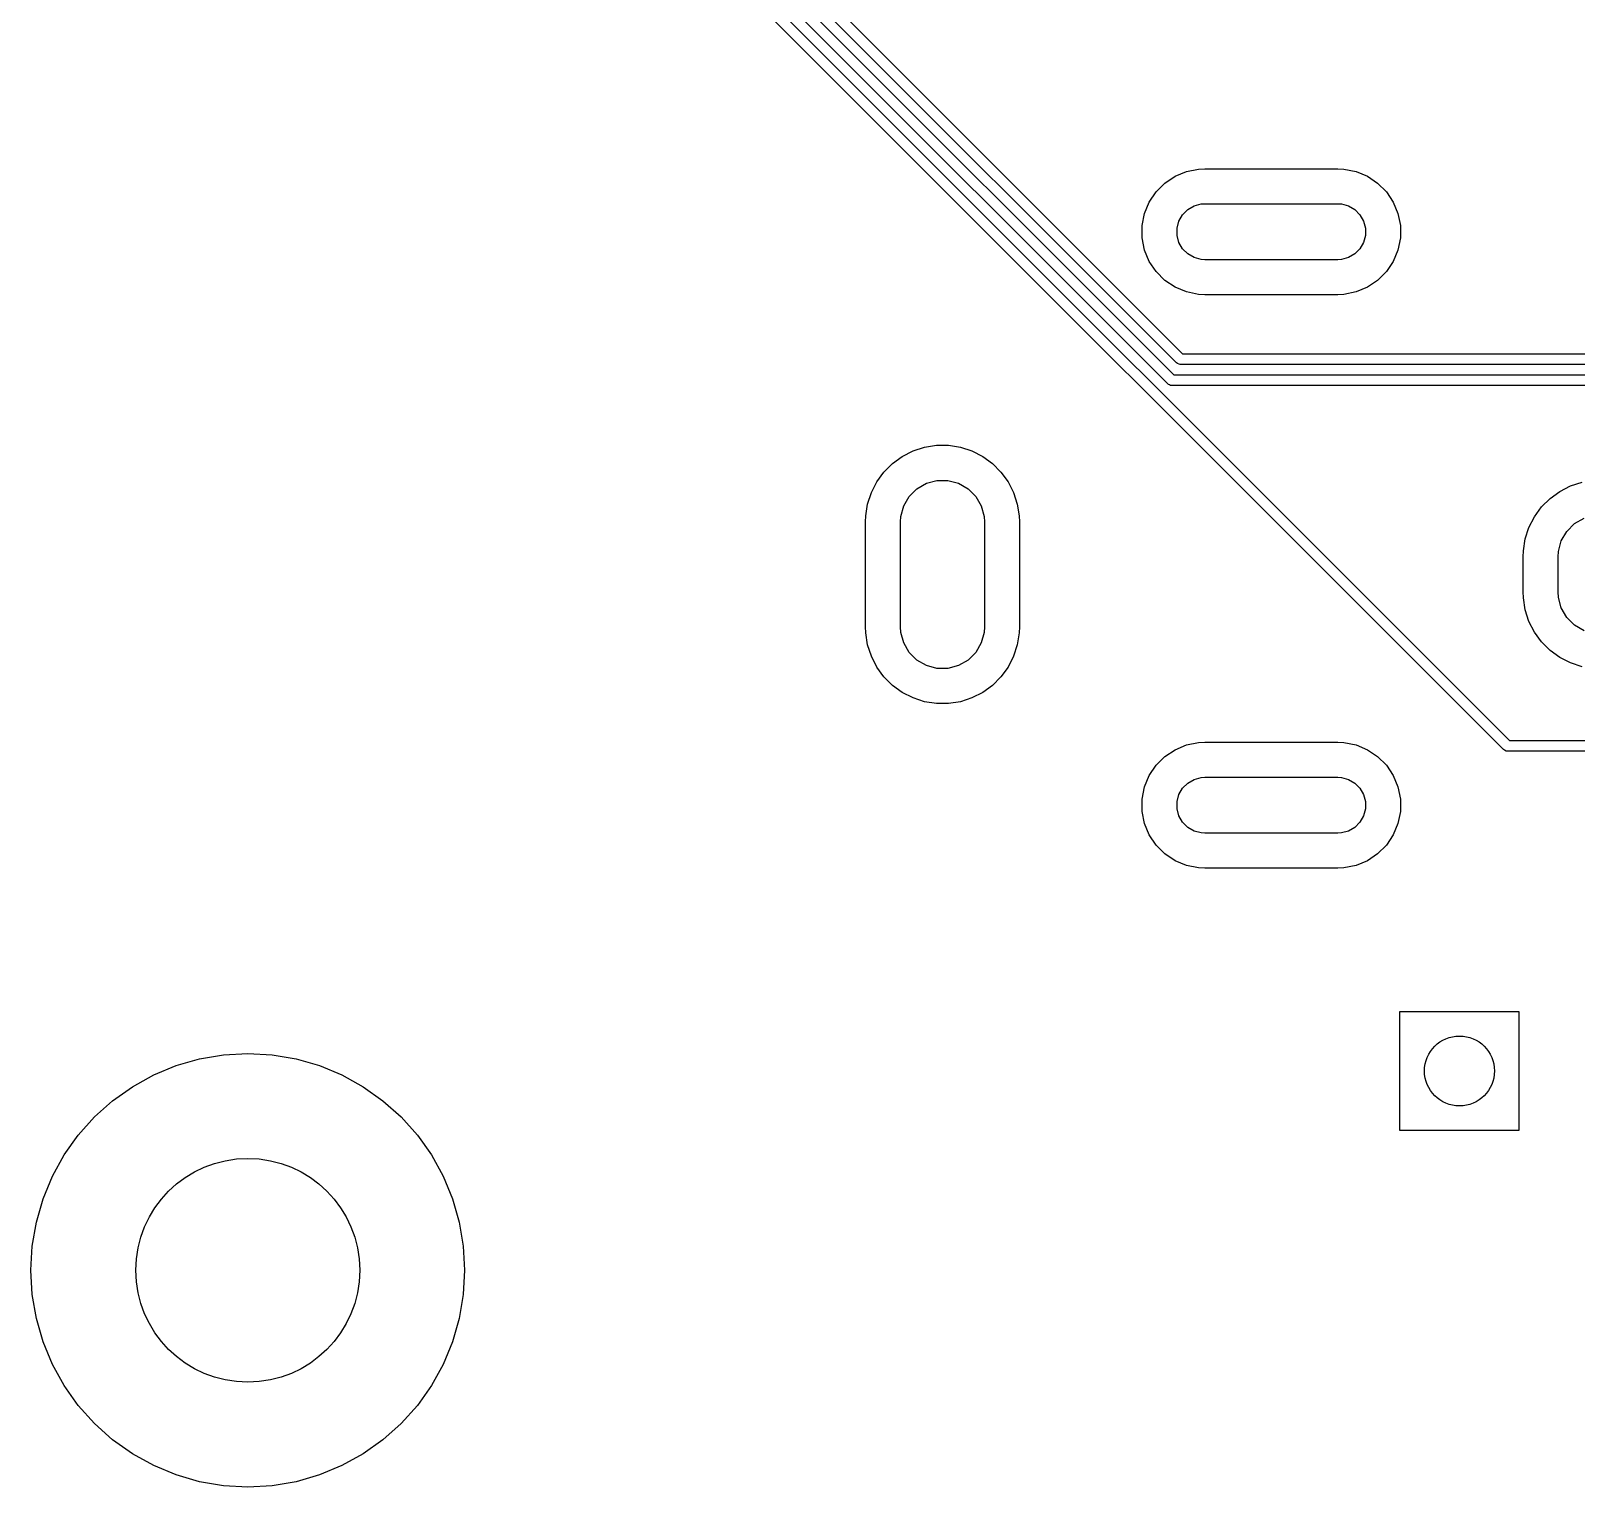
# Model space of a CAD drawing. Extents: x 0.05 to 3.89, y 0.04 to 4.21.
# Drawn here: x 0.05 to 0.92, y 0.037 to 0.857 of the extents above; entities that cross this region are included whole.
import ezdxf

# ---------------------------------------------------------------- set-up
doc = ezdxf.new("R2010")
doc.units = 0
doc.header["$MEASUREMENT"] = 0
doc.layers.add('BLACK', color=7, linetype='CONTINUOUS')

msp = doc.modelspace()

# ---------------------------------------------------------------- linework, layer by layer
at = {"layer": 'BLACK', "linetype": 'CONTINUOUS'}
for p, q in [((0.69473, 0.67032), (0.34715, 1.0179)), ((0.35227, 1.02127), (0.69809, 0.67544)), ((0.32846, 1.0114), (0.88214, 0.45772)), ((0.6898, 0.65841), (0.33524, 1.01297)), ((0.34036, 1.01633), (0.69316, 0.66354)), ((0.87877, 0.4526), (0.32334, 1.00804)), ((0.68815, 0.77148), (0.69393, 0.77534)), ((0.69393, 0.77534), (0.70034, 0.778)), ((0.70034, 0.778), (0.70716, 0.77936)), ((0.70716, 0.77936), (0.71063, 0.77953)), ((0.71063, 0.77953), (0.78543, 0.77953)), ((0.78543, 0.77953), (0.78891, 0.77936)), ((0.78891, 0.77936), (0.79572, 0.778)), ((0.79572, 0.778), (0.80214, 0.77534)), ((0.80214, 0.77534), (0.80791, 0.77148)), ((0.67938, 0.7608), (0.68324, 0.76657)), ((0.68324, 0.76657), (0.68815, 0.77148)), ((0.80791, 0.77148), (0.81282, 0.76657)), ((0.81282, 0.76657), (0.81668, 0.7608)), ((0.67672, 0.75438), (0.67938, 0.7608)), ((0.69814, 0.75368), (0.70104, 0.75659)), ((0.70104, 0.75659), (0.7046, 0.75864)), ((0.7046, 0.75864), (0.70857, 0.75971)), ((0.70857, 0.75971), (0.71063, 0.75984)), ((0.71063, 0.75984), (0.78543, 0.75984)), ((0.78543, 0.75984), (0.78749, 0.75971)), ((0.78749, 0.75971), (0.79146, 0.75864)), ((0.79146, 0.75864), (0.79502, 0.75659)), ((0.79502, 0.75659), (0.79793, 0.75368)), ((0.81668, 0.7608), (0.81934, 0.75438)), ((0.67537, 0.74757), (0.67672, 0.75438)), ((0.69502, 0.74615), (0.69608, 0.75012)), ((0.69608, 0.75012), (0.69814, 0.75368)), ((0.79793, 0.75368), (0.79998, 0.75012)), ((0.79998, 0.75012), (0.80105, 0.74615)), ((0.81934, 0.75438), (0.8207, 0.74757)), ((0.67537, 0.74062), (0.67537, 0.74757)), ((0.67672, 0.73381), (0.67537, 0.74062)), ((0.69502, 0.74204), (0.69502, 0.74615)), ((0.69608, 0.73807), (0.69502, 0.74204)), ((0.80105, 0.74204), (0.79998, 0.73807)), ((0.80105, 0.74615), (0.80105, 0.74204)), ((0.8207, 0.74062), (0.81934, 0.73381)), ((0.8207, 0.74757), (0.8207, 0.74062)), ((0.67938, 0.72739), (0.67672, 0.73381)), ((0.69814, 0.73451), (0.69608, 0.73807)), ((0.70104, 0.7316), (0.69814, 0.73451)), ((0.7046, 0.72955), (0.70104, 0.7316)), ((0.79502, 0.7316), (0.79146, 0.72955)), ((0.79793, 0.73451), (0.79502, 0.7316)), ((0.79998, 0.73807), (0.79793, 0.73451)), ((0.81934, 0.73381), (0.81668, 0.72739)), ((0.68324, 0.72162), (0.67938, 0.72739)), ((0.70857, 0.72848), (0.7046, 0.72955)), ((0.71063, 0.72835), (0.70857, 0.72848)), ((0.78543, 0.72835), (0.71063, 0.72835)), ((0.78749, 0.72848), (0.78543, 0.72835)), ((0.79146, 0.72955), (0.78749, 0.72848)), ((0.81668, 0.72739), (0.81282, 0.72162)), ((0.68815, 0.7167), (0.68324, 0.72162)), ((0.69393, 0.71285), (0.68815, 0.7167)), ((0.80791, 0.7167), (0.80214, 0.71285)), ((0.81282, 0.72162), (0.80791, 0.7167)), ((0.70034, 0.71019), (0.69393, 0.71285)), ((0.70716, 0.70883), (0.70034, 0.71019)), ((0.71063, 0.70866), (0.70716, 0.70883)), ((0.78543, 0.70866), (0.71063, 0.70866)), ((0.78891, 0.70883), (0.78543, 0.70866)), ((0.79572, 0.71019), (0.78891, 0.70883)), ((0.80214, 0.71285), (0.79572, 0.71019)), ((0.69518, 0.66995), (0.69473, 0.67032)), ((0.69627, 0.6695), (0.69518, 0.66995)), ((0.69809, 0.67544), (1.39265, 0.67544)), ((0.69316, 0.66354), (1.32529, 0.66354)), ((0.69685, 0.66944), (0.69627, 0.6695)), ((1.39427, 0.66944), (0.69685, 0.66944)), ((0.69025, 0.65804), (0.6898, 0.65841)), ((0.6907, 0.65786), (0.69025, 0.65804)), ((0.69133, 0.65759), (0.6907, 0.65786)), ((0.69192, 0.65754), (0.69133, 0.65759)), ((1.32405, 0.65754), (0.69192, 0.65754)), ((0.53487, 0.61364), (0.54036, 0.61763)), ((0.54036, 0.61763), (0.54642, 0.62072)), ((0.54642, 0.62072), (0.55288, 0.62282)), ((0.55288, 0.62282), (0.55959, 0.62388)), ((0.55959, 0.62388), (0.56639, 0.62388)), ((0.56639, 0.62388), (0.5731, 0.62282)), ((0.5731, 0.62282), (0.57957, 0.62072)), ((0.57957, 0.62072), (0.58562, 0.61763)), ((0.58562, 0.61763), (0.59112, 0.61364)), ((0.52607, 0.60334), (0.53006, 0.60883)), ((0.53006, 0.60883), (0.53487, 0.61364)), ((0.59112, 0.61364), (0.59592, 0.60883)), ((0.59592, 0.60883), (0.59992, 0.60334)), ((0.52298, 0.59728), (0.52607, 0.60334)), ((0.54861, 0.59945), (0.55395, 0.60253)), ((0.55395, 0.60253), (0.55991, 0.60413)), ((0.55991, 0.60413), (0.56608, 0.60413)), ((0.56608, 0.60413), (0.57203, 0.60253)), ((0.57203, 0.60253), (0.57737, 0.59945)), ((0.59992, 0.60334), (0.603, 0.59728)), ((0.91044, 0.59795), (0.9165, 0.60103)), ((0.9165, 0.60103), (0.92296, 0.60313)), ((0.52088, 0.59082), (0.52298, 0.59728)), ((0.54117, 0.58975), (0.54425, 0.59509)), ((0.54425, 0.59509), (0.54861, 0.59945)), ((0.57737, 0.59945), (0.58173, 0.59509)), ((0.58173, 0.59509), (0.58482, 0.58975)), ((0.603, 0.59728), (0.6051, 0.59082)), ((0.90014, 0.58915), (0.90495, 0.59395)), ((0.90495, 0.59395), (0.91044, 0.59795)), ((0.51969, 0.58071), (0.51982, 0.58411)), ((0.51982, 0.58411), (0.52088, 0.59082)), ((0.53937, 0.58071), (0.53957, 0.58379)), ((0.53957, 0.58379), (0.54117, 0.58975)), ((0.58482, 0.58975), (0.58641, 0.58379)), ((0.58641, 0.58379), (0.58661, 0.58071)), ((0.6051, 0.59082), (0.60617, 0.58411)), ((0.60617, 0.58411), (0.6063, 0.58071)), ((0.89306, 0.5776), (0.89615, 0.58365)), ((0.89615, 0.58365), (0.90014, 0.58915)), ((0.91869, 0.57976), (0.92403, 0.58285)), ((0.51969, 0.52165), (0.51969, 0.58071)), ((0.53937, 0.52165), (0.53937, 0.58071)), ((0.58661, 0.58071), (0.58661, 0.52165)), ((0.6063, 0.58071), (0.6063, 0.52165)), ((0.89096, 0.57113), (0.89306, 0.5776)), ((0.91125, 0.57006), (0.91433, 0.5754)), ((0.91433, 0.5754), (0.91869, 0.57976)), ((0.8899, 0.56442), (0.89096, 0.57113)), ((0.90965, 0.56411), (0.91125, 0.57006)), ((0.88976, 0.56102), (0.8899, 0.56442)), ((0.88976, 0.54134), (0.88976, 0.56102)), ((0.90945, 0.56102), (0.90965, 0.56411)), ((0.90945, 0.54134), (0.90945, 0.56102)), ((0.8899, 0.53794), (0.88976, 0.54134)), ((0.90965, 0.53826), (0.90945, 0.54134)), ((0.89096, 0.53123), (0.8899, 0.53794)), ((0.89306, 0.52477), (0.89096, 0.53123)), ((0.91125, 0.5323), (0.90965, 0.53826)), ((0.91433, 0.52696), (0.91125, 0.5323)), ((0.89615, 0.51871), (0.89306, 0.52477)), ((0.91869, 0.5226), (0.91433, 0.52696)), ((0.92403, 0.51951), (0.91869, 0.5226)), ((0.51982, 0.51826), (0.51969, 0.52165)), ((0.52088, 0.51154), (0.51982, 0.51826)), ((0.53957, 0.51857), (0.53937, 0.52165)), ((0.54117, 0.51261), (0.53957, 0.51857)), ((0.58641, 0.51857), (0.58482, 0.51261)), ((0.58661, 0.52165), (0.58641, 0.51857)), ((0.60617, 0.51826), (0.6051, 0.51154)), ((0.6063, 0.52165), (0.60617, 0.51826)), ((0.90014, 0.51321), (0.89615, 0.51871)), ((0.90495, 0.50841), (0.90014, 0.51321)), ((0.52298, 0.50508), (0.52088, 0.51154)), ((0.52607, 0.49903), (0.52298, 0.50508)), ((0.54425, 0.50727), (0.54117, 0.51261)), ((0.54861, 0.50291), (0.54425, 0.50727)), ((0.58173, 0.50727), (0.57737, 0.50291)), ((0.58482, 0.51261), (0.58173, 0.50727)), ((0.603, 0.50508), (0.59992, 0.49903)), ((0.6051, 0.51154), (0.603, 0.50508)), ((0.91044, 0.50441), (0.90495, 0.50841)), ((0.9165, 0.50133), (0.91044, 0.50441)), ((0.53006, 0.49353), (0.52607, 0.49903)), ((0.55395, 0.49983), (0.54861, 0.50291)), ((0.55991, 0.49823), (0.55395, 0.49983)), ((0.56608, 0.49823), (0.55991, 0.49823)), ((0.57203, 0.49983), (0.56608, 0.49823)), ((0.57737, 0.50291), (0.57203, 0.49983)), ((0.59992, 0.49903), (0.59592, 0.49353)), ((0.92296, 0.49923), (0.9165, 0.50133)), ((0.53487, 0.48872), (0.53006, 0.49353)), ((0.54036, 0.48473), (0.53487, 0.48872)), ((0.59112, 0.48872), (0.58562, 0.48473)), ((0.59592, 0.49353), (0.59112, 0.48872)), ((0.54642, 0.48164), (0.54036, 0.48473)), ((0.55288, 0.47954), (0.54642, 0.48164)), ((0.55959, 0.47848), (0.55288, 0.47954)), ((0.56639, 0.47848), (0.55959, 0.47848)), ((0.5731, 0.47954), (0.56639, 0.47848)), ((0.57957, 0.48164), (0.5731, 0.47954)), ((0.58562, 0.48473), (0.57957, 0.48164)), ((0.68815, 0.44865), (0.69393, 0.45251)), ((0.69393, 0.45251), (0.70034, 0.45517)), ((0.70034, 0.45517), (0.70716, 0.45652)), ((0.70716, 0.45652), (0.71063, 0.45669)), ((0.71063, 0.45669), (0.78543, 0.45669)), ((0.78543, 0.45669), (0.78891, 0.45652)), ((0.78891, 0.45652), (0.79572, 0.45517)), ((0.79572, 0.45517), (0.80214, 0.45251)), ((0.80214, 0.45251), (0.80791, 0.44865)), ((0.87923, 0.45223), (0.87877, 0.4526)), ((0.88031, 0.45178), (0.87923, 0.45223)), ((0.88214, 0.45772), (0.97087, 0.45772)), ((0.67938, 0.43796), (0.68324, 0.44374)), ((0.68324, 0.44374), (0.68815, 0.44865)), ((0.80791, 0.44865), (0.81282, 0.44374)), ((0.81282, 0.44374), (0.81668, 0.43796)), ((0.88089, 0.45172), (0.88031, 0.45178)), ((0.96962, 0.45172), (0.88089, 0.45172)), ((0.67672, 0.43155), (0.67938, 0.43796)), ((0.70104, 0.43375), (0.7046, 0.43581)), ((0.7046, 0.43581), (0.70857, 0.43687)), ((0.70857, 0.43687), (0.71063, 0.43701)), ((0.71063, 0.43701), (0.78543, 0.43701)), ((0.78543, 0.43701), (0.78749, 0.43687)), ((0.78749, 0.43687), (0.79146, 0.43581)), ((0.79146, 0.43581), (0.79502, 0.43375)), ((0.81668, 0.43796), (0.81934, 0.43155)), ((0.67537, 0.42473), (0.67672, 0.43155)), ((0.69502, 0.42332), (0.69608, 0.42729)), ((0.69608, 0.42729), (0.69814, 0.43085)), ((0.69814, 0.43085), (0.70104, 0.43375)), ((0.79502, 0.43375), (0.79793, 0.43085)), ((0.79793, 0.43085), (0.79998, 0.42729)), ((0.79998, 0.42729), (0.80105, 0.42332)), ((0.81934, 0.43155), (0.8207, 0.42473)), ((0.67537, 0.41779), (0.67537, 0.42473)), ((0.67672, 0.41097), (0.67537, 0.41779)), ((0.69502, 0.4192), (0.69502, 0.42332)), ((0.69608, 0.41523), (0.69502, 0.4192)), ((0.80105, 0.4192), (0.79998, 0.41523)), ((0.80105, 0.42332), (0.80105, 0.4192)), ((0.8207, 0.41779), (0.81934, 0.41097)), ((0.8207, 0.42473), (0.8207, 0.41779)), ((0.67938, 0.40456), (0.67672, 0.41097)), ((0.69814, 0.41167), (0.69608, 0.41523)), ((0.70104, 0.40877), (0.69814, 0.41167)), ((0.7046, 0.40671), (0.70104, 0.40877)), ((0.79502, 0.40877), (0.79146, 0.40671)), ((0.79793, 0.41167), (0.79502, 0.40877)), ((0.79998, 0.41523), (0.79793, 0.41167)), ((0.81934, 0.41097), (0.81668, 0.40456)), ((0.68324, 0.39878), (0.67938, 0.40456)), ((0.70857, 0.40565), (0.7046, 0.40671)), ((0.71063, 0.40551), (0.70857, 0.40565)), ((0.78543, 0.40551), (0.71063, 0.40551)), ((0.78749, 0.40565), (0.78543, 0.40551)), ((0.79146, 0.40671), (0.78749, 0.40565)), ((0.81668, 0.40456), (0.81282, 0.39878)), ((0.68815, 0.39387), (0.68324, 0.39878)), ((0.69393, 0.39001), (0.68815, 0.39387)), ((0.80791, 0.39387), (0.80214, 0.39001)), ((0.81282, 0.39878), (0.80791, 0.39387)), ((0.70034, 0.38735), (0.69393, 0.39001)), ((0.70716, 0.386), (0.70034, 0.38735)), ((0.71063, 0.38583), (0.70716, 0.386)), ((0.78543, 0.38583), (0.71063, 0.38583)), ((0.78891, 0.386), (0.78543, 0.38583)), ((0.79572, 0.38735), (0.78891, 0.386)), ((0.80214, 0.39001), (0.79572, 0.38735)), ((0.82047, 0.23819), (0.82047, 0.30512)), ((0.82047, 0.30512), (0.8874, 0.30512)), ((0.8874, 0.30512), (0.8874, 0.23819)), ((0.13174, 0.27465), (0.14489, 0.27844)), ((0.14489, 0.27844), (0.15838, 0.28073)), ((0.15838, 0.28073), (0.17205, 0.2815)), ((0.17205, 0.2815), (0.18571, 0.28073)), ((0.18571, 0.28073), (0.19921, 0.27844)), ((0.19921, 0.27844), (0.21236, 0.27465)), ((0.11909, 0.26941), (0.13174, 0.27465)), ((0.21236, 0.27465), (0.225, 0.26941)), ((0.09595, 0.25487), (0.10711, 0.26279)), ((0.10711, 0.26279), (0.11909, 0.26941)), ((0.225, 0.26941), (0.23698, 0.26279)), ((0.23698, 0.26279), (0.24814, 0.25487)), ((0.08575, 0.24575), (0.09595, 0.25487)), ((0.24814, 0.25487), (0.25835, 0.24575)), ((0.07663, 0.23554), (0.08575, 0.24575)), ((0.25835, 0.24575), (0.26747, 0.23554)), ((0.06871, 0.22438), (0.07663, 0.23554)), ((0.26747, 0.23554), (0.27539, 0.22438)), ((0.8874, 0.23819), (0.82047, 0.23819)), ((0.06209, 0.2124), (0.06871, 0.22438)), ((0.27539, 0.22438), (0.28201, 0.2124)), ((0.05685, 0.19976), (0.06209, 0.2124)), ((0.28201, 0.2124), (0.28725, 0.19976)), ((0.05306, 0.18661), (0.05685, 0.19976)), ((0.28725, 0.19976), (0.29103, 0.18661)), ((0.05077, 0.17311), (0.05306, 0.18661)), ((0.29103, 0.18661), (0.29333, 0.17311)), ((0.05, 0.15945), (0.05077, 0.17311)), ((0.29333, 0.17311), (0.29409, 0.15945)), ((0.05077, 0.14578), (0.05, 0.15945)), ((0.29409, 0.15945), (0.29333, 0.14578)), ((0.05306, 0.13229), (0.05077, 0.14578)), ((0.29333, 0.14578), (0.29103, 0.13229)), ((0.05685, 0.11914), (0.05306, 0.13229)), ((0.29103, 0.13229), (0.28725, 0.11914)), ((0.06209, 0.10649), (0.05685, 0.11914)), ((0.28725, 0.11914), (0.28201, 0.10649)), ((0.06871, 0.09452), (0.06209, 0.10649)), ((0.28201, 0.10649), (0.27539, 0.09452)), ((0.07663, 0.08335), (0.06871, 0.09452)), ((0.27539, 0.09452), (0.26747, 0.08335)), ((0.08575, 0.07315), (0.07663, 0.08335)), ((0.26747, 0.08335), (0.25835, 0.07315)), ((0.09595, 0.06403), (0.08575, 0.07315)), ((0.25835, 0.07315), (0.24814, 0.06403)), ((0.10711, 0.05611), (0.09595, 0.06403)), ((0.24814, 0.06403), (0.23698, 0.05611)), ((0.11909, 0.04949), (0.10711, 0.05611)), ((0.23698, 0.05611), (0.225, 0.04949)), ((0.13174, 0.04425), (0.11909, 0.04949)), ((0.14489, 0.04046), (0.13174, 0.04425)), ((0.21236, 0.04425), (0.19921, 0.04046)), ((0.225, 0.04949), (0.21236, 0.04425)), ((0.15838, 0.03817), (0.14489, 0.04046)), ((0.17205, 0.0374), (0.15838, 0.03817)), ((0.18571, 0.03817), (0.17205, 0.0374)), ((0.19921, 0.04046), (0.18571, 0.03817))]:
    msp.add_line(p, q, dxfattribs=at)
at = {"layer": 'BLACK'}
for centre, radius in [((0.85394, 0.27165), 0.01969), ((0.17205, 0.15945), 0.06299)]:
    msp.add_circle(centre, radius, dxfattribs=at)

doc.saveas('drawing.dxf')
